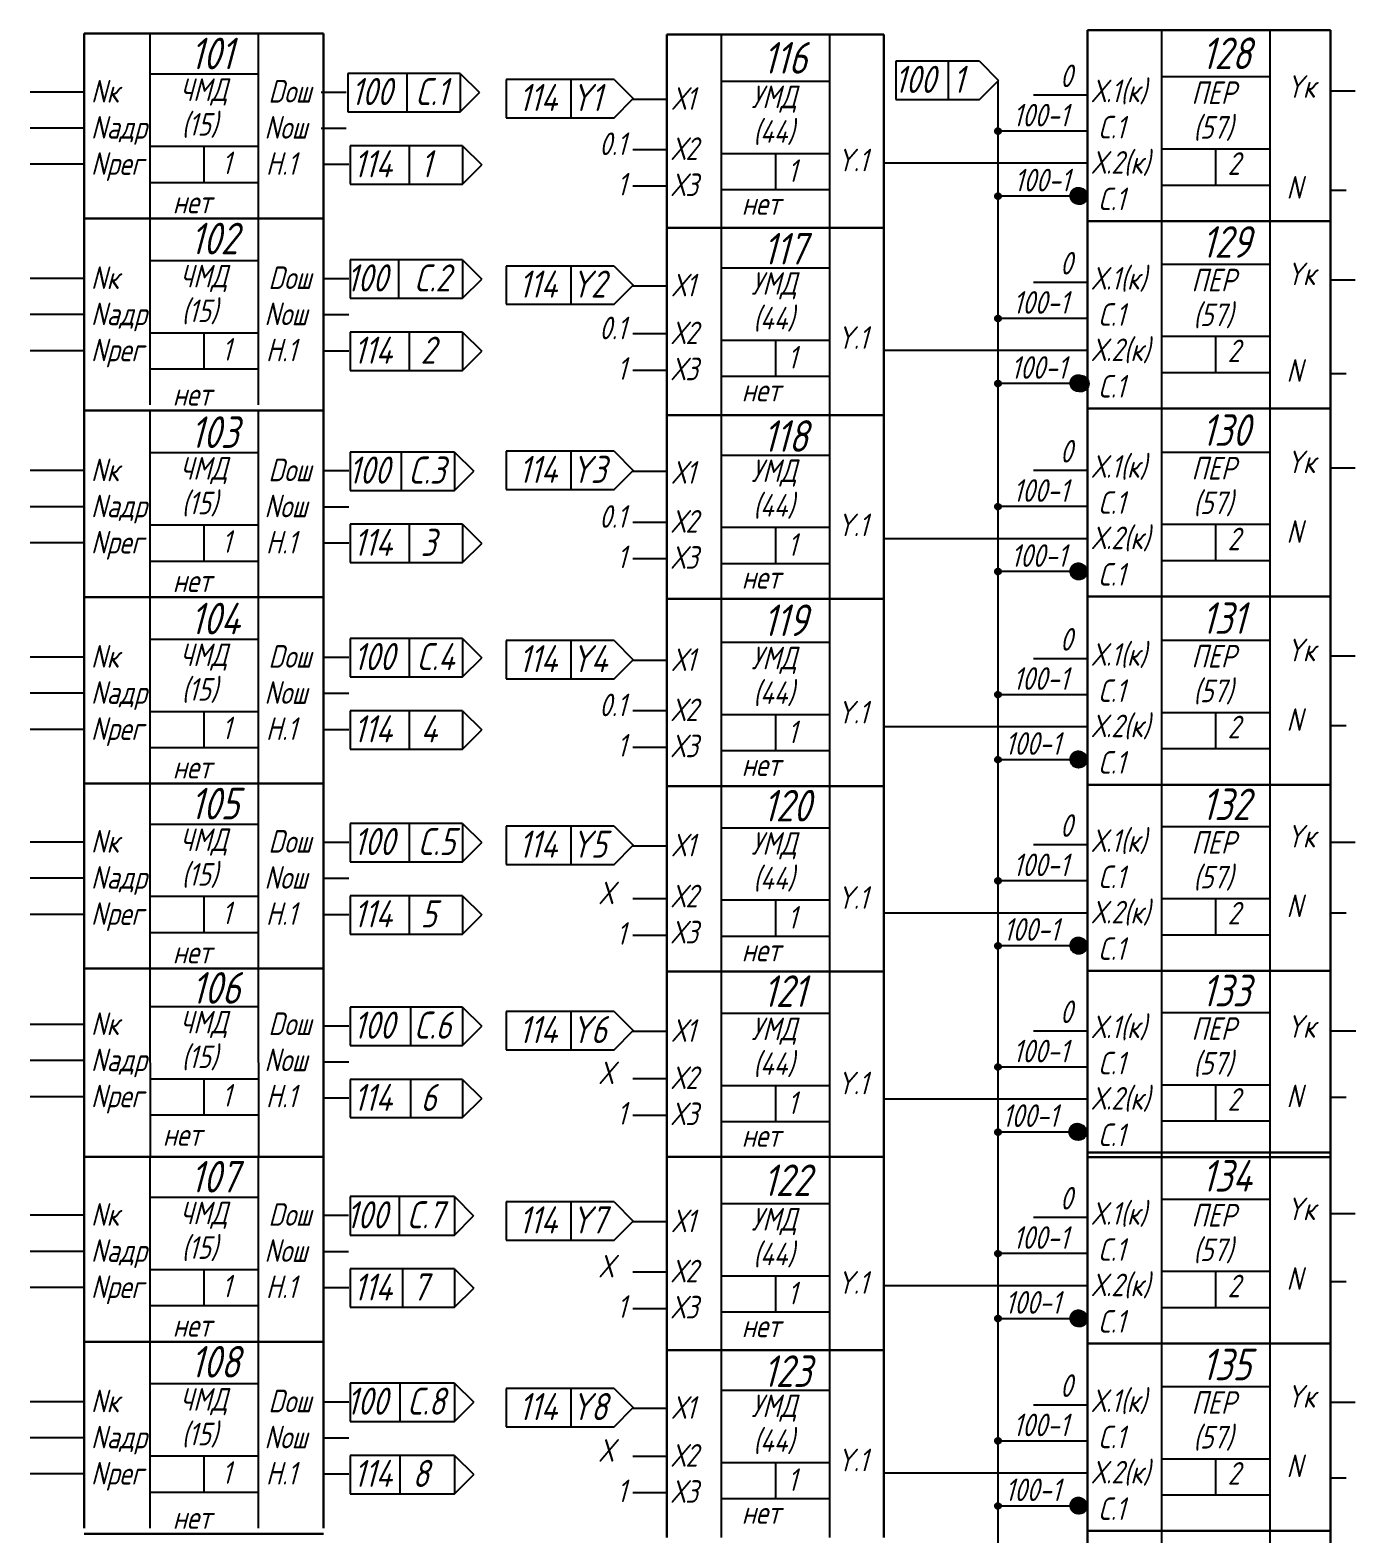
# Model space of a CAD drawing. Header units: millimetres. Extents: x -1319 to 705, y 574 to 3169.
# Drawn here: x 32.5 to 179.3, y 1139.8 to 1306.2 of the extents above; entities that cross this region are included whole.
import ezdxf

# ---------------------------------------------------------------- set-up
doc = ezdxf.new("R2010")
doc.units = ezdxf.units.MM
doc.layers.add('Текст', color=7, linetype='Continuous', lineweight=50)
doc.styles.add('GOST тип А', font='GOST_A.TTF', dxfattribs={"oblique": 15})

msp = doc.modelspace()

# ---------------------------------------------------------------- hatches: boundary and pattern name
for points in [[(147.58, 1287.89, 1), (149.56, 1287.89, 1)], [(147.58, 1287.89, 1), (149.56, 1287.89, 1)], [(149.6, 1287.84, 1), (147.84, 1287.84, 1)], [(147.58, 1267.15, 1), (149.56, 1267.15, 1)], [(147.58, 1267.15, 1), (149.56, 1267.15, 1)], [(149.73, 1267.1, 1), (147.97, 1267.1, 1)], [(147.58, 1246.33, 1), (149.56, 1246.33, 1)], [(147.58, 1246.33, 1), (149.56, 1246.33, 1)], [(149.48, 1246.29, 1), (147.72, 1246.29, 1)], [(147.58, 1225.52, 1), (149.56, 1225.52, 1)], [(147.58, 1225.52, 1), (149.56, 1225.52, 1)], [(149.48, 1225.47, 1), (147.72, 1225.47, 1)], [(147.58, 1204.91, 1), (149.56, 1204.91, 1)], [(147.58, 1204.91, 1), (149.56, 1204.91, 1)], [(149.48, 1204.86, 1), (147.72, 1204.86, 1)], [(147.46, 1184.3, 1), (149.44, 1184.3, 1)], [(147.46, 1184.3, 1), (149.44, 1184.3, 1)], [(149.48, 1184.25, 1), (147.72, 1184.25, 1)], [(147.58, 1163.65, 1), (149.56, 1163.65, 1)], [(147.58, 1163.65, 1), (149.56, 1163.65, 1)], [(149.6, 1163.61, 1), (147.84, 1163.61, 1)], [(147.58, 1142.92, 1), (149.56, 1142.92, 1)], [(147.58, 1142.92, 1), (149.56, 1142.92, 1)]]:
    msp.add_hatch(color=7).paths.add_polyline_path(points)

# ---------------------------------------------------------------- linework, layer by layer
at = {"color": 7, "lineweight": 30}
for p, q in [((38.53, 1305.85), (38.53, 1285.38)), ((38.53, 1305.85), (65.03, 1305.85)), ((65.03, 1305.85), (65.03, 1285.38)), ((103.04, 1305.74), (127.04, 1305.74)), ((103.04, 1305.74), (103.04, 1284.34)), ((127.04, 1305.74), (127.04, 1284.34)), ((149.6, 1306.23), (176.5, 1306.23)), ((149.6, 1306.23), (149.6, 1285.08)), ((176.5, 1306.23), (176.5, 1285.08)), ((38.53, 1285.38), (65.03, 1285.38)), ((38.53, 1285.38), (65.03, 1285.38)), ((38.53, 1285.38), (38.53, 1264.11)), ((65.03, 1285.38), (65.03, 1264.11)), ((149.6, 1285.08), (176.5, 1285.08)), ((149.6, 1285.08), (176.5, 1285.08)), ((149.6, 1285.08), (149.6, 1264.34)), ((176.5, 1285.08), (176.5, 1264.34)), ((103.04, 1284.34), (127.04, 1284.34)), ((103.04, 1284.34), (127.04, 1284.34)), ((103.04, 1284.34), (103.04, 1263.61)), ((127.04, 1284.34), (127.04, 1263.61)), ((38.53, 1264.11), (65.03, 1264.11)), ((38.53, 1264.11), (65.03, 1264.11)), ((38.53, 1264.11), (38.53, 1243.47)), ((65.03, 1264.11), (65.03, 1243.47)), ((103.04, 1263.61), (127.04, 1263.61)), ((103.04, 1263.61), (127.04, 1263.61)), ((103.04, 1263.61), (103.04, 1243.29)), ((127.04, 1263.61), (127.04, 1243.29)), ((149.6, 1264.34), (176.5, 1264.34)), ((149.6, 1264.34), (176.5, 1264.34)), ((149.6, 1264.34), (149.6, 1243.53)), ((176.5, 1264.34), (176.5, 1243.53)), ((38.53, 1243.47), (65.03, 1243.47)), ((38.53, 1243.47), (65.03, 1243.47)), ((38.53, 1243.47), (38.53, 1222.83)), ((65.03, 1243.47), (65.03, 1222.83)), ((149.6, 1243.53), (176.5, 1243.53)), ((149.6, 1243.53), (176.5, 1243.53)), ((149.6, 1243.53), (149.6, 1222.71)), ((176.5, 1243.53), (176.5, 1222.71)), ((103.04, 1243.29), (127.04, 1243.29)), ((103.04, 1243.29), (127.04, 1243.29)), ((103.04, 1243.29), (103.04, 1222.56)), ((127.04, 1243.29), (127.04, 1222.56)), ((38.53, 1222.83), (65.03, 1222.83)), ((38.53, 1222.83), (65.03, 1222.83)), ((38.53, 1222.83), (38.53, 1181.53)), ((65.03, 1222.83), (65.03, 1181.53)), ((103.04, 1222.56), (127.04, 1222.56)), ((103.04, 1222.56), (127.04, 1222.56)), ((103.04, 1222.56), (103.04, 1202.04)), ((127.04, 1222.56), (127.04, 1202.04)), ((149.6, 1222.71), (176.5, 1222.71)), ((149.6, 1222.71), (176.5, 1222.71)), ((149.6, 1222.71), (149.6, 1202.1)), ((176.5, 1222.71), (176.5, 1202.1)), ((38.53, 1202.36), (65.03, 1202.36)), ((38.53, 1202.36), (65.03, 1202.36)), ((103.04, 1202.04), (127.04, 1202.04)), ((103.04, 1202.04), (127.04, 1202.04)), ((103.04, 1202.04), (103.04, 1181.51)), ((127.04, 1202.04), (127.04, 1181.51)), ((149.6, 1202.1), (176.5, 1202.1)), ((149.6, 1202.1), (176.5, 1202.1)), ((149.6, 1202.1), (149.6, 1181.49)), ((176.5, 1202.1), (176.5, 1181.49)), ((149.6, 1182), (176.5, 1182)), ((149.6, 1182), (149.6, 1160.85)), ((176.5, 1182), (176.5, 1160.85)), ((38.53, 1181.53), (65.03, 1181.53)), ((38.53, 1181.53), (38.53, 1161.06)), ((38.53, 1181.53), (65.03, 1181.53)), ((65.03, 1181.53), (65.03, 1161.06)), ((103.04, 1181.51), (127.04, 1181.51)), ((103.04, 1181.51), (127.04, 1181.51)), ((103.04, 1181.51), (127.04, 1181.51)), ((103.04, 1181.51), (103.04, 1160.11)), ((127.04, 1181.51), (127.04, 1160.11)), ((149.6, 1181.49), (176.5, 1181.49)), ((149.6, 1181.49), (176.5, 1181.49)), ((38.53, 1161.06), (65.03, 1161.06)), ((38.53, 1161.06), (65.03, 1161.06)), ((38.53, 1161.06), (38.53, 1140.42)), ((65.03, 1161.06), (65.03, 1140.42)), ((149.6, 1160.85), (176.5, 1160.85)), ((149.6, 1160.85), (176.5, 1160.85)), ((149.6, 1160.85), (149.6, 1140.11)), ((176.5, 1160.85), (176.5, 1140.11)), ((103.04, 1160.11), (127.04, 1160.11)), ((103.04, 1160.11), (127.04, 1160.11)), ((103.04, 1160.11), (103.04, 1139.38)), ((127.04, 1160.11), (127.04, 1139.38)), ((38.53, 1139.79), (65.03, 1139.79)), ((149.6, 1140.11), (176.5, 1140.11)), ((149.6, 1140.11), (176.5, 1140.11)), ((149.6, 1140.11), (149.6, 1119.29)), ((176.5, 1140.11), (176.5, 1119.29))]:
    msp.add_line(p, q, dxfattribs=at)
at = {"color": 7}
for p, q in [((45.77, 1305.85), (45.77, 1285.38)), ((57.77, 1305.85), (57.77, 1285.38)), ((109.04, 1305.74), (109.04, 1284.34)), ((121.04, 1305.74), (121.04, 1284.34)), ((157.77, 1306.23), (157.77, 1285.08)), ((169.77, 1306.23), (169.77, 1285.08)), ((137.62, 1302.79), (128.36, 1302.79)), ((128.36, 1302.79), (128.36, 1298.54)), ((134.16, 1302.79), (134.16, 1298.54)), ((134.16, 1302.79), (134.16, 1298.54)), ((137.62, 1302.79), (139.74, 1300.66)), ((45.77, 1301.38), (57.77, 1301.38)), ((80.15, 1301.44), (67.71, 1301.44)), ((67.71, 1301.44), (67.71, 1297.19)), ((74.23, 1301.44), (74.23, 1297.19)), ((80.15, 1301.44), (82.27, 1299.31)), ((80.15, 1301.44), (80.15, 1297.19)), ((97.19, 1300.77), (85.25, 1300.77)), ((85.25, 1300.77), (85.25, 1296.53)), ((92.38, 1300.77), (92.38, 1296.53)), ((92.38, 1300.77), (92.38, 1296.53)), ((97.19, 1300.77), (99.31, 1298.65)), ((109.04, 1300.59), (121.04, 1300.59)), ((137.62, 1298.54), (139.74, 1300.66)), ((139.68, 1300.6), (139.68, 1184.25)), ((157.77, 1301.08), (169.77, 1301.08)), ((38.53, 1299.38), (32.53, 1299.38)), ((64.75, 1299.38), (67.53, 1299.38)), ((80.15, 1297.19), (82.27, 1299.31)), ((97.19, 1296.53), (99.31, 1298.65)), ((99.25, 1298.59), (103.1, 1298.59)), ((128.36, 1298.54), (137.62, 1298.54)), ((149.6, 1299.02), (143.6, 1299.02)), ((179.22, 1299.46), (176.5, 1299.46)), ((67.71, 1297.19), (80.15, 1297.19)), ((38.53, 1295.38), (32.53, 1295.38)), ((64.75, 1295.38), (67.53, 1295.38)), ((85.25, 1296.53), (97.19, 1296.53)), ((149.6, 1295.04), (139.68, 1295.04)), ((45.77, 1293.38), (57.77, 1293.38)), ((51.77, 1293.38), (51.77, 1289.38)), ((80.42, 1293.44), (67.98, 1293.44)), ((67.98, 1293.44), (67.98, 1289.19)), ((74.5, 1293.44), (74.5, 1289.19)), ((80.42, 1293.44), (82.54, 1291.31)), ((80.42, 1293.44), (80.42, 1289.19)), ((99.25, 1293.03), (103.1, 1293.03)), ((109.04, 1292.59), (121.04, 1292.59)), ((115.04, 1292.59), (115.04, 1288.59)), ((157.77, 1293.08), (169.77, 1293.08)), ((163.77, 1293.08), (163.77, 1289.08)), ((38.53, 1291.38), (32.53, 1291.38)), ((65.03, 1291.38), (67.81, 1291.38)), ((80.42, 1289.19), (82.54, 1291.31)), ((149.6, 1291.49), (127.04, 1291.49)), ((45.77, 1289.38), (57.77, 1289.38)), ((67.98, 1289.19), (80.42, 1289.19)), ((99.25, 1288.99), (103.1, 1288.99)), ((109.04, 1288.59), (121.04, 1288.59)), ((157.77, 1289.08), (169.77, 1289.08)), ((178.22, 1288.46), (176.5, 1288.46)), ((149.6, 1287.84), (139.68, 1287.84)), ((149.55, 1287.84), (149.6, 1287.84)), ((149.55, 1287.84), (149.6, 1287.84)), ((45.77, 1285.38), (45.77, 1264.74)), ((57.77, 1285.38), (57.77, 1264.74)), ((157.77, 1285.08), (157.77, 1264.34)), ((169.77, 1285.08), (169.77, 1264.34)), ((109.04, 1284.34), (109.04, 1263.61)), ((121.04, 1284.34), (121.04, 1263.61)), ((45.77, 1280.74), (57.77, 1280.74)), ((80.42, 1280.8), (67.98, 1280.8)), ((67.98, 1280.8), (67.98, 1276.56)), ((73.32, 1280.8), (73.32, 1276.56)), ((80.42, 1280.8), (82.54, 1278.68)), ((80.42, 1280.8), (80.42, 1276.56)), ((97.19, 1280.12), (85.25, 1280.12)), ((85.25, 1280.12), (85.25, 1275.88)), ((92.38, 1280.12), (92.38, 1275.88)), ((92.38, 1280.12), (92.38, 1275.88)), ((97.19, 1280.12), (99.31, 1278)), ((157.77, 1280.34), (169.77, 1280.34)), ((38.53, 1278.74), (32.53, 1278.74)), ((65.03, 1278.74), (67.81, 1278.74)), ((80.42, 1276.56), (82.54, 1278.68)), ((109.04, 1279.93), (121.04, 1279.93)), ((179.22, 1278.56), (176.5, 1278.56)), ((97.19, 1275.88), (99.31, 1278)), ((99.25, 1277.93), (103.1, 1277.93)), ((149.6, 1278.29), (143.6, 1278.29)), ((67.98, 1276.56), (80.42, 1276.56)), ((85.25, 1275.88), (97.19, 1275.88)), ((38.53, 1274.74), (32.53, 1274.74)), ((65.03, 1274.74), (67.81, 1274.74)), ((149.6, 1274.3), (139.68, 1274.3)), ((45.77, 1272.74), (57.77, 1272.74)), ((51.77, 1272.74), (51.77, 1268.74)), ((80.42, 1272.8), (67.98, 1272.8)), ((67.98, 1272.8), (67.98, 1268.56)), ((74.5, 1272.8), (74.5, 1268.56)), ((80.42, 1272.8), (82.54, 1270.68)), ((80.42, 1272.8), (80.42, 1268.56)), ((99.25, 1272.64), (103.1, 1272.64)), ((109.04, 1271.93), (121.04, 1271.93)), ((115.04, 1271.93), (115.04, 1267.93)), ((157.77, 1272.34), (169.77, 1272.34)), ((163.77, 1272.34), (163.77, 1268.34)), ((38.53, 1270.74), (32.53, 1270.74)), ((65.03, 1270.74), (67.81, 1270.74)), ((80.42, 1268.56), (82.54, 1270.68)), ((149.6, 1270.76), (127.04, 1270.76)), ((45.77, 1268.74), (57.77, 1268.74)), ((67.98, 1268.56), (80.42, 1268.56)), ((99.25, 1268.59), (103.1, 1268.59)), ((157.77, 1268.34), (169.77, 1268.34)), ((109.04, 1267.93), (121.04, 1267.93)), ((149.6, 1267.1), (139.68, 1267.1)), ((149.55, 1267.1), (149.6, 1267.1)), ((149.55, 1267.1), (149.6, 1267.1)), ((178.22, 1268.19), (176.5, 1268.19)), ((45.77, 1264.11), (45.77, 1243.47)), ((57.77, 1264.11), (57.77, 1243.47)), ((109.04, 1263.61), (109.04, 1243.29)), ((121.04, 1263.61), (121.04, 1243.29)), ((157.77, 1264.34), (157.77, 1243.53)), ((169.77, 1264.34), (169.77, 1243.53)), ((45.77, 1259.47), (57.77, 1259.47)), ((79.52, 1259.53), (67.98, 1259.53)), ((67.98, 1259.53), (67.98, 1255.29)), ((73.6, 1259.53), (73.6, 1255.29)), ((79.52, 1259.53), (81.64, 1257.41)), ((79.52, 1259.53), (79.52, 1255.29)), ((97.19, 1259.61), (85.25, 1259.61)), ((85.25, 1259.61), (85.25, 1255.37)), ((92.38, 1259.61), (92.38, 1255.37)), ((92.38, 1259.61), (92.38, 1255.37)), ((97.19, 1259.61), (99.31, 1257.49)), ((109.04, 1259.2), (121.04, 1259.2)), ((157.77, 1259.53), (169.77, 1259.53)), ((38.53, 1257.47), (32.53, 1257.47)), ((65.03, 1257.47), (67.81, 1257.47)), ((79.52, 1255.29), (81.64, 1257.41)), ((97.19, 1255.37), (99.31, 1257.49)), ((99.25, 1257.43), (103.1, 1257.43)), ((149.6, 1257.47), (143.6, 1257.47)), ((179.22, 1257.74), (176.5, 1257.74)), ((67.98, 1255.29), (79.52, 1255.29)), ((85.25, 1255.37), (97.19, 1255.37)), ((38.53, 1253.47), (32.53, 1253.47)), ((65.03, 1253.47), (67.81, 1253.47)), ((149.6, 1253.49), (139.68, 1253.49)), ((99.25, 1251.78), (103.1, 1251.78)), ((45.77, 1251.47), (57.77, 1251.47)), ((51.77, 1251.47), (51.77, 1247.47)), ((80.42, 1251.53), (67.98, 1251.53)), ((67.98, 1251.53), (67.98, 1247.29)), ((74.5, 1251.53), (74.5, 1247.29)), ((80.42, 1251.53), (82.54, 1249.41)), ((80.42, 1251.53), (80.42, 1247.29)), ((109.04, 1251.2), (121.04, 1251.2)), ((115.04, 1251.2), (115.04, 1247.2)), ((157.77, 1251.53), (169.77, 1251.53)), ((163.77, 1251.53), (163.77, 1247.53)), ((38.53, 1249.47), (32.53, 1249.47)), ((65.03, 1249.47), (67.81, 1249.47)), ((80.42, 1247.29), (82.54, 1249.41)), ((149.6, 1249.94), (127.04, 1249.94)), ((45.77, 1247.47), (57.77, 1247.47)), ((67.98, 1247.29), (80.42, 1247.29)), ((99.25, 1247.73), (103.1, 1247.73)), ((109.04, 1247.2), (121.04, 1247.2)), ((157.77, 1247.53), (169.77, 1247.53)), ((149.6, 1246.29), (139.68, 1246.29)), ((149.55, 1246.29), (149.6, 1246.29)), ((149.55, 1246.29), (149.6, 1246.29)), ((45.77, 1243.47), (45.77, 1222.83)), ((57.77, 1243.47), (57.77, 1222.83)), ((157.77, 1243.53), (157.77, 1222.71)), ((169.77, 1243.53), (169.77, 1222.71)), ((109.04, 1243.29), (109.04, 1222.56)), ((121.04, 1243.29), (121.04, 1222.56)), ((45.77, 1238.83), (57.77, 1238.83)), ((80.42, 1238.89), (67.98, 1238.89)), ((67.98, 1238.89), (67.98, 1234.65)), ((74.5, 1238.89), (74.5, 1234.65)), ((80.42, 1238.89), (82.54, 1236.77)), ((80.42, 1238.89), (80.42, 1234.65)), ((97.19, 1238.66), (85.25, 1238.66)), ((85.25, 1238.66), (85.25, 1234.42)), ((92.38, 1238.66), (92.38, 1234.42)), ((92.38, 1238.66), (92.38, 1234.42)), ((97.19, 1238.66), (99.31, 1236.54)), ((109.04, 1238.48), (121.04, 1238.48)), ((157.77, 1238.71), (169.77, 1238.71)), ((38.53, 1236.83), (32.53, 1236.83)), ((65.03, 1236.83), (67.81, 1236.83)), ((80.42, 1234.65), (82.54, 1236.77)), ((179.22, 1236.93), (176.5, 1236.93)), ((97.19, 1234.42), (99.31, 1236.54)), ((99.25, 1236.48), (103.1, 1236.48)), ((149.6, 1236.66), (143.6, 1236.66)), ((67.98, 1234.65), (80.42, 1234.65)), ((85.25, 1234.42), (97.19, 1234.42)), ((38.53, 1232.83), (32.53, 1232.83)), ((65.03, 1232.83), (67.81, 1232.83)), ((149.6, 1232.67), (139.68, 1232.67)), ((45.77, 1230.83), (57.77, 1230.83)), ((51.77, 1230.83), (51.77, 1226.83)), ((80.42, 1230.89), (67.98, 1230.89)), ((67.98, 1230.89), (67.98, 1226.65)), ((74.5, 1230.89), (74.5, 1226.65)), ((80.42, 1230.89), (82.54, 1228.77)), ((80.42, 1230.89), (80.42, 1226.65)), ((99.25, 1230.92), (103.1, 1230.92)), ((109.04, 1230.48), (121.04, 1230.48)), ((115.04, 1230.48), (115.04, 1226.48)), ((157.77, 1230.71), (169.77, 1230.71)), ((163.77, 1230.71), (163.77, 1226.71)), ((38.53, 1228.83), (32.53, 1228.83)), ((65.03, 1228.83), (67.81, 1228.83)), ((80.42, 1226.65), (82.54, 1228.77)), ((149.6, 1229.13), (127.04, 1229.13)), ((178.22, 1229.24), (176.5, 1229.24)), ((45.77, 1226.83), (57.77, 1226.83)), ((99.25, 1226.88), (103.1, 1226.88)), ((67.98, 1226.65), (80.42, 1226.65)), ((109.04, 1226.48), (121.04, 1226.48)), ((149.6, 1225.47), (139.68, 1225.47)), ((149.55, 1225.47), (149.6, 1225.47)), ((149.55, 1225.47), (149.6, 1225.47)), ((157.77, 1226.71), (169.77, 1226.71)), ((45.77, 1222.83), (45.77, 1202.36)), ((57.77, 1222.83), (57.77, 1202.36)), ((109.04, 1222.56), (109.04, 1202.04)), ((121.04, 1222.56), (121.04, 1202.04)), ((157.77, 1222.71), (157.77, 1202.1)), ((169.77, 1222.71), (169.77, 1202.1)), ((80.42, 1218.42), (67.98, 1218.42)), ((67.98, 1218.42), (67.98, 1214.17)), ((74.5, 1218.42), (74.5, 1214.17)), ((80.42, 1218.42), (82.54, 1216.3)), ((80.42, 1218.42), (80.42, 1214.17)), ((45.77, 1218.36), (57.77, 1218.36)), ((97.19, 1218.13), (85.25, 1218.13)), ((85.25, 1218.13), (85.25, 1213.89)), ((92.38, 1218.13), (92.38, 1213.89)), ((92.38, 1218.13), (92.38, 1213.89)), ((97.19, 1218.13), (99.31, 1216.01)), ((109.04, 1217.95), (121.04, 1217.95)), ((157.77, 1218.1), (169.77, 1218.1)), ((38.53, 1216.36), (32.53, 1216.36)), ((65.03, 1216.36), (67.81, 1216.36)), ((80.42, 1214.17), (82.54, 1216.3)), ((97.19, 1213.89), (99.31, 1216.01)), ((99.25, 1215.95), (103.1, 1215.95)), ((149.6, 1216.05), (143.6, 1216.05)), ((179.22, 1216.32), (176.5, 1216.32)), ((67.98, 1214.17), (80.42, 1214.17)), ((85.25, 1213.89), (97.19, 1213.89)), ((38.53, 1212.36), (32.53, 1212.36)), ((65.03, 1212.36), (67.81, 1212.36)), ((149.6, 1212.06), (139.68, 1212.06)), ((45.77, 1210.36), (57.77, 1210.36)), ((51.77, 1210.36), (51.77, 1206.36)), ((80.42, 1210.42), (67.98, 1210.42)), ((67.98, 1210.42), (67.98, 1206.17)), ((74.5, 1210.42), (74.5, 1206.17)), ((80.42, 1210.42), (82.54, 1208.3)), ((80.42, 1210.42), (80.42, 1206.17)), ((99.25, 1210.11), (103.1, 1210.11)), ((157.77, 1210.1), (169.77, 1210.1)), ((163.77, 1210.1), (163.77, 1206.1)), ((109.04, 1209.95), (121.04, 1209.95)), ((115.04, 1209.95), (115.04, 1205.95)), ((149.6, 1208.51), (127.04, 1208.51)), ((178.22, 1208.5), (176.5, 1208.5)), ((38.53, 1208.36), (32.53, 1208.36)), ((65.03, 1208.36), (67.81, 1208.36)), ((80.42, 1206.17), (82.54, 1208.3)), ((45.77, 1206.36), (57.77, 1206.36)), ((67.98, 1206.17), (80.42, 1206.17)), ((99.25, 1206.06), (103.1, 1206.06)), ((109.04, 1205.95), (121.04, 1205.95)), ((157.77, 1206.1), (169.77, 1206.1)), ((149.6, 1204.86), (139.68, 1204.86)), ((149.55, 1204.86), (149.6, 1204.86)), ((149.55, 1204.86), (149.6, 1204.86)), ((45.77, 1202.36), (45.82, 1181.53)), ((57.77, 1202.36), (57.82, 1181.53)), ((109.04, 1202.04), (109.04, 1181.51)), ((121.04, 1202.04), (121.04, 1181.51)), ((157.77, 1202.1), (157.77, 1181.49)), ((169.77, 1202.1), (169.77, 1181.49)), ((45.77, 1198.17), (57.77, 1198.17)), ((80.42, 1198.1), (67.98, 1198.1)), ((67.98, 1198.1), (67.98, 1193.86)), ((74.66, 1198.1), (74.66, 1193.86)), ((80.42, 1198.1), (82.54, 1195.98)), ((80.42, 1198.1), (80.42, 1193.86)), ((97.19, 1197.61), (85.25, 1197.61)), ((85.25, 1197.61), (85.25, 1193.37)), ((92.38, 1197.61), (92.38, 1193.37)), ((92.38, 1197.61), (92.38, 1193.37)), ((97.19, 1197.61), (99.31, 1195.49)), ((109.04, 1197.42), (121.04, 1197.42)), ((157.77, 1197.49), (169.77, 1197.49)), ((38.53, 1196.17), (32.53, 1196.17)), ((65.03, 1196.04), (67.81, 1196.04)), ((80.42, 1193.86), (82.54, 1195.98)), ((97.19, 1193.37), (99.31, 1195.49)), ((99.25, 1195.42), (103.1, 1195.42)), ((149.6, 1195.43), (143.6, 1195.43)), ((179.31, 1195.44), (176.5, 1195.44)), ((67.98, 1193.86), (80.42, 1193.86)), ((38.53, 1192.17), (32.53, 1192.17)), ((65.03, 1192.04), (67.81, 1192.04)), ((85.25, 1193.37), (97.19, 1193.37)), ((45.77, 1190.17), (57.77, 1190.17)), ((51.77, 1190.17), (51.77, 1186.17)), ((99.25, 1190.2), (103.1, 1190.2)), ((149.6, 1191.45), (139.68, 1191.45)), ((80.42, 1190.1), (67.98, 1190.1)), ((67.98, 1190.1), (67.98, 1185.86)), ((74.66, 1190.1), (74.66, 1185.86)), ((80.42, 1190.1), (82.54, 1187.98)), ((80.42, 1190.1), (80.42, 1185.86)), ((109.04, 1189.42), (121.04, 1189.42)), ((115.04, 1189.42), (115.04, 1185.42)), ((157.77, 1189.49), (169.77, 1189.49)), ((163.77, 1189.49), (163.77, 1185.49)), ((38.53, 1188.17), (32.53, 1188.17)), ((65.03, 1188.04), (67.81, 1188.04)), ((80.42, 1185.86), (82.54, 1187.98)), ((149.6, 1187.9), (127.04, 1187.9)), ((178.22, 1188.09), (176.5, 1188.09)), ((45.77, 1186.17), (57.77, 1186.17)), ((67.98, 1185.86), (80.42, 1185.86)), ((99.25, 1186.15), (103.1, 1186.15)), ((109.04, 1185.42), (121.04, 1185.42)), ((157.77, 1185.49), (169.77, 1185.49)), ((149.6, 1184.25), (139.68, 1184.25)), ((139.68, 1184.25), (139.68, 1060.02)), ((149.43, 1184.25), (149.48, 1184.25)), ((149.43, 1184.25), (149.48, 1184.25)), ((157.77, 1182), (157.77, 1160.85)), ((169.77, 1182), (169.77, 1160.85)), ((45.77, 1181.53), (45.77, 1161.06)), ((57.77, 1181.53), (57.77, 1161.06)), ((109.04, 1181.51), (109.04, 1160.11)), ((121.04, 1181.51), (121.04, 1160.11)), ((45.77, 1177.06), (57.77, 1177.06)), ((79.5, 1177.12), (67.96, 1177.12)), ((67.96, 1177.12), (67.96, 1172.87)), ((73.39, 1177.12), (73.39, 1172.87)), ((79.5, 1177.12), (81.62, 1174.99)), ((79.5, 1177.12), (79.5, 1172.87)), ((157.77, 1176.85), (169.77, 1176.85)), ((97.19, 1176.54), (85.25, 1176.54)), ((85.25, 1176.54), (85.25, 1172.3)), ((92.38, 1176.54), (92.38, 1172.3)), ((92.38, 1176.54), (92.38, 1172.3)), ((97.19, 1176.54), (99.31, 1174.42)), ((109.04, 1176.35), (121.04, 1176.35)), ((179.22, 1175.23), (176.5, 1175.23)), ((38.53, 1175.06), (32.53, 1175.06)), ((65.01, 1175.06), (67.79, 1175.06)), ((79.5, 1172.87), (81.62, 1174.99)), ((97.19, 1172.3), (99.31, 1174.42)), ((99.25, 1174.35), (103.1, 1174.35)), ((149.6, 1174.79), (143.6, 1174.79)), ((67.96, 1172.87), (79.5, 1172.87)), ((85.25, 1172.3), (97.19, 1172.3)), ((38.53, 1171.06), (32.53, 1171.06)), ((65.01, 1171.06), (67.79, 1171.06)), ((149.6, 1170.81), (139.68, 1170.81)), ((45.77, 1169.06), (57.77, 1169.06)), ((51.77, 1169.06), (51.77, 1165.06)), ((79.52, 1169.12), (67.98, 1169.12)), ((67.98, 1169.12), (67.98, 1164.87)), ((73.75, 1169.12), (73.75, 1164.87)), ((79.52, 1169.12), (81.64, 1166.99)), ((79.52, 1169.12), (79.52, 1164.87)), ((99.25, 1168.8), (103.1, 1168.8)), ((157.77, 1168.85), (169.77, 1168.85)), ((163.77, 1168.85), (163.77, 1164.85)), ((38.53, 1167.06), (32.53, 1167.06)), ((65.03, 1167.06), (67.81, 1167.06)), ((79.52, 1164.87), (81.64, 1166.99)), ((109.04, 1168.35), (121.04, 1168.35)), ((115.04, 1168.35), (115.04, 1164.35)), ((149.6, 1167.26), (127.04, 1167.26)), ((178.22, 1167.69), (176.5, 1167.69)), ((45.77, 1165.06), (57.77, 1165.06)), ((67.98, 1164.87), (79.52, 1164.87)), ((99.25, 1164.75), (103.1, 1164.75)), ((109.04, 1164.35), (121.04, 1164.35)), ((149.6, 1163.61), (139.68, 1163.61)), ((149.55, 1163.61), (149.6, 1163.61)), ((149.55, 1163.61), (149.6, 1163.61)), ((157.77, 1164.85), (169.77, 1164.85)), ((45.77, 1161.06), (45.77, 1140.42)), ((57.77, 1161.06), (57.77, 1140.42)), ((157.77, 1160.85), (157.77, 1140.11)), ((169.77, 1160.85), (169.77, 1140.11)), ((109.04, 1160.11), (109.04, 1139.38)), ((121.04, 1160.11), (121.04, 1139.38)), ((45.77, 1156.42), (57.77, 1156.42)), ((79.52, 1156.48), (67.98, 1156.48)), ((67.98, 1156.48), (67.98, 1152.24)), ((73.48, 1156.48), (73.48, 1152.24)), ((79.52, 1156.48), (81.64, 1154.36)), ((79.52, 1156.48), (79.52, 1152.24)), ((97.19, 1155.89), (85.25, 1155.89)), ((85.25, 1155.89), (85.25, 1151.64)), ((92.38, 1155.89), (92.38, 1151.64)), ((92.38, 1155.89), (92.38, 1151.64)), ((97.19, 1155.89), (99.31, 1153.76)), ((109.04, 1155.7), (121.04, 1155.7)), ((157.77, 1156.11), (169.77, 1156.11)), ((38.53, 1154.42), (32.53, 1154.42)), ((65.03, 1154.42), (67.81, 1154.42)), ((79.52, 1152.24), (81.64, 1154.36)), ((97.19, 1151.64), (99.31, 1153.76)), ((99.25, 1153.7), (103.1, 1153.7)), ((149.6, 1154.05), (143.6, 1154.05)), ((179.22, 1154.32), (176.5, 1154.32)), ((67.98, 1152.24), (79.52, 1152.24)), ((38.53, 1150.42), (32.53, 1150.42)), ((65.03, 1150.42), (67.81, 1150.42)), ((85.25, 1151.64), (97.19, 1151.64)), ((149.6, 1150.07), (139.68, 1150.07)), ((45.77, 1148.42), (57.77, 1148.42)), ((51.77, 1148.42), (51.77, 1144.42)), ((79.52, 1148.48), (67.98, 1148.48)), ((67.98, 1148.48), (67.98, 1144.24)), ((73.48, 1148.48), (73.48, 1144.24)), ((79.52, 1148.48), (81.64, 1146.36)), ((79.52, 1148.48), (79.52, 1144.24)), ((99.25, 1148.41), (103.1, 1148.41)), ((109.04, 1147.7), (121.04, 1147.7)), ((115.04, 1147.7), (115.04, 1143.7)), ((157.77, 1148.11), (169.77, 1148.11)), ((163.77, 1148.11), (163.77, 1144.11)), ((38.53, 1146.42), (32.53, 1146.42)), ((65.03, 1146.42), (67.81, 1146.42)), ((79.52, 1144.24), (81.64, 1146.36)), ((149.6, 1146.52), (127.04, 1146.52)), ((178.22, 1145.97), (176.5, 1145.97)), ((45.77, 1144.42), (57.77, 1144.42)), ((67.98, 1144.24), (79.52, 1144.24)), ((99.25, 1144.36), (103.1, 1144.36)), ((109.04, 1143.7), (121.04, 1143.7)), ((157.77, 1144.11), (169.77, 1144.11)), ((149.6, 1142.87), (139.68, 1142.87)), ((149.55, 1142.87), (149.6, 1142.87)), ((149.55, 1142.87), (149.6, 1142.87)), ((157.77, 1140.11), (157.77, 1119.29)), ((169.77, 1140.11), (169.77, 1119.29))]:
    msp.add_line(p, q, dxfattribs=at)
at = {"color": 7, "lineweight": 60}
for centre in [(139.68, 1295.05), (139.68, 1287.85), (139.68, 1274.31), (139.68, 1267.11), (139.68, 1253.49), (139.68, 1246.3), (139.68, 1232.68), (139.68, 1225.48), (139.68, 1212.07), (139.68, 1204.87), (139.68, 1191.46), (139.68, 1184.25), (139.68, 1170.81), (139.68, 1163.62), (139.68, 1150.08), (139.68, 1142.88)]:
    msp.add_circle(centre, 0.2, dxfattribs=at)
at = {"color": 7, "lineweight": 30}
for centre in [(148.54, 1287.89), (148.54, 1287.89), (148.54, 1287.89), (148.72, 1287.85), (148.72, 1287.85), (148.54, 1267.15), (148.54, 1267.15), (148.54, 1267.15), (148.72, 1267.12), (148.72, 1267.12), (148.54, 1246.33), (148.54, 1246.33), (148.54, 1246.33), (148.72, 1246.3), (148.72, 1246.3), (148.54, 1225.52), (148.54, 1225.52), (148.54, 1225.52), (148.72, 1225.49), (148.72, 1225.49), (148.54, 1204.91), (148.54, 1204.91), (148.54, 1204.91), (148.72, 1204.88), (148.72, 1204.88), (148.42, 1184.3), (148.42, 1184.3), (148.42, 1184.3), (148.6, 1184.27), (148.6, 1184.27), (148.54, 1163.65), (148.54, 1163.65), (148.54, 1163.65), (148.72, 1163.62), (148.72, 1163.62), (148.54, 1142.92), (148.54, 1142.92), (148.54, 1142.92), (148.72, 1142.88), (148.72, 1142.88)]:
    msp.add_circle(centre, 0.825, dxfattribs=at)
at = {"color": 7}
for centre in [(148.72, 1287.84), (148.85, 1267.1), (148.6, 1246.29), (148.6, 1225.47), (148.6, 1204.86), (148.6, 1184.25), (148.72, 1163.61)]:
    msp.add_circle(centre, 0.88, dxfattribs=at)

# ---------------------------------------------------------------- texts
at = {"layer": 'Текст', "color": 7, "lineweight": 15, "style": 'GOST тип А', "oblique": 15}
for s, height, p in [('101', 3.5, (50.27, 1301.89)), ('128', 3.5, (162.24, 1301.91)), ('116', 3.5, (113.67, 1301.41)), ('100', 3, (128.24, 1299.28)), ('1', 3, (134.69, 1299.28)), ('0', 2.5, (146.54, 1299.92)), ('Nк', 2.5, (39.27, 1298.21)), ('ЧМД', 2.5, (49.1, 1298.39)), ('Dош', 2.5, (58.91, 1298.21)), ('100', 3, (68.08, 1297.93)), ('С.1', 3, (75.21, 1297.93)), ('114', 3, (86.64, 1297.27)), ('Y1', 3, (92.43, 1297.27)), ('УМД', 2.5, (112.37, 1297.59)), ('Х.1(к)', 2.5, (150.06, 1298.25)), ('ПЕР', 2.5, (161.1, 1298.05)), ('Yк', 2.5, (171.62, 1298.74)), ('Х1', 2.5, (103.59, 1297.41)), ('Nадр', 2.5, (39.27, 1294.21)), ('(15)', 2.5, (49.3, 1294.55)), ('Nош', 2.5, (58.47, 1294.21)), ('100-1', 2.5, (141.34, 1295.57)), ('С.1', 2.5, (150.79, 1294.24)), ('(57)', 2.5, (161.3, 1294.21)), ('(44)', 2.5, (112.58, 1293.76)), ('0.1', 2.5, (95.53, 1292.4)), ('Х2', 2.5, (103.52, 1291.86)), ('Nрег', 2.5, (39.27, 1290.21)), ('1', 2.5, (53.77, 1290.29)), ('Н.1', 2.5, (58.63, 1290.21)), ('114', 3, (68.35, 1289.93)), ('1', 3, (75.76, 1289.93)), ('1', 2.5, (116.4, 1289.42)), ('Y.1', 2.5, (121.87, 1290.6)), ('Х.2(к)', 2.5, (150.06, 1290.34)), ('2', 2.5, (165.1, 1290.21)), ('1', 2.5, (97.52, 1287.93)), ('Х3', 2.5, (103.5, 1287.86)), ('100-1', 2.5, (141.48, 1288.38)), ('N', 2.5, (171.62, 1287.57)), ('С.1', 2.5, (150.79, 1286.3)), ('нет', 2.5, (48.32, 1285.95)), ('нет', 2.5, (111.31, 1285.79)), ('102', 3.5, (50.27, 1281.41)), ('117', 3.5, (113.67, 1280.28)), ('129', 3.5, (162.24, 1281.03)), ('0', 2.5, (146.54, 1279.18)), ('Nк', 2.5, (39.27, 1277.57)), ('ЧМД', 2.5, (49.1, 1277.75)), ('Dош', 2.5, (58.91, 1277.57)), ('100', 3, (67.57, 1277.3)), ('С.2', 3, (75.07, 1277.3)), ('Х.1(к)', 2.5, (150.06, 1277.51)), ('Yк', 2.5, (171.62, 1278)), ('114', 3, (86.64, 1276.62)), ('Y2', 3, (92.43, 1276.62)), ('Х1', 2.5, (103.59, 1276.76)), ('УМД', 2.5, (112.37, 1276.94)), ('ПЕР', 2.5, (161.1, 1277.31)), ('(15)', 2.5, (49.3, 1273.91)), ('100-1', 2.5, (141.34, 1274.84)), ('Nадр', 2.5, (39.27, 1273.57)), ('Nош', 2.5, (58.47, 1273.57)), ('(44)', 2.5, (112.58, 1273.1)), ('С.1', 2.5, (150.79, 1273.5)), ('(57)', 2.5, (161.3, 1273.47)), ('0.1', 2.5, (95.53, 1272.01)), ('Х2', 2.5, (103.52, 1271.47)), ('Y.1', 2.5, (121.87, 1270.95)), ('Nрег', 2.5, (39.27, 1269.57)), ('1', 2.5, (53.77, 1269.65)), ('Н.1', 2.5, (58.63, 1269.57)), ('114', 3, (68.35, 1269.3)), ('2', 3, (75.76, 1269.3)), ('Х.2(к)', 2.5, (150.06, 1269.6)), ('2', 2.5, (165.1, 1269.48)), ('1', 2.5, (97.52, 1267.53)), ('1', 2.5, (116.4, 1268.77)), ('100-1', 2.5, (141.11, 1267.64)), ('Х3', 2.5, (103.5, 1267.47)), ('N', 2.5, (171.62, 1267.3)), ('нет', 2.5, (111.31, 1265.14)), ('С.1', 2.5, (150.79, 1265.56)), ('нет', 2.5, (48.32, 1264.67)), ('103', 3.5, (50.27, 1259.98)), ('130', 3.5, (162.24, 1260.21)), ('118', 3.5, (113.67, 1259.55)), ('0', 2.5, (146.54, 1258.37)), ('Nк', 2.5, (39.27, 1256.3)), ('ЧМД', 2.5, (49.1, 1256.48)), ('Dош', 2.5, (58.91, 1256.3)), ('100', 3, (67.79, 1256.03)), ('С.3', 3, (74.45, 1256.03)), ('114', 3, (86.64, 1256.11)), ('Y3', 3, (92.43, 1256.11)), ('Х1', 2.5, (103.59, 1256.03)), ('УМД', 2.5, (112.37, 1256.21)), ('Х.1(к)', 2.5, (150.06, 1256.69)), ('ПЕР', 2.5, (161.1, 1256.49)), ('Yк', 2.5, (171.62, 1257.19)), ('(15)', 2.5, (49.3, 1252.64)), ('(44)', 2.5, (112.58, 1252.38)), ('100-1', 2.5, (141.34, 1254.02)), ('С.1', 2.5, (150.79, 1252.69)), ('(57)', 2.5, (161.3, 1252.66)), ('Nадр', 2.5, (39.27, 1252.3)), ('Nош', 2.5, (58.47, 1252.3)), ('0.1', 2.5, (95.53, 1251.15)), ('Х2', 2.5, (103.52, 1250.61)), ('Y.1', 2.5, (121.87, 1250.22)), ('N', 2.5, (171.62, 1249.48)), ('Nрег', 2.5, (39.27, 1248.3)), ('1', 2.5, (53.77, 1248.38)), ('Н.1', 2.5, (58.63, 1248.3)), ('114', 3, (68.35, 1248.03)), ('3', 3, (75.76, 1248.03)), ('1', 2.5, (116.4, 1248.04)), ('Х.2(к)', 2.5, (150.06, 1248.78)), ('2', 2.5, (165.1, 1248.66)), ('1', 2.5, (97.52, 1246.68)), ('Х3', 2.5, (103.5, 1246.61)), ('100-1', 2.5, (141.11, 1246.82)), ('С.1', 2.5, (150.79, 1244.74)), ('нет', 2.5, (48.32, 1244.04)), ('нет', 2.5, (111.31, 1244.41)), ('104', 3.5, (50.27, 1239.35)), ('119', 3.5, (113.67, 1239.16)), ('131', 3.5, (162.24, 1239.4)), ('0', 2.5, (146.54, 1237.55)), ('100', 3, (68.35, 1235.39)), ('С.4', 3, (75.35, 1235.39)), ('Х.1(к)', 2.5, (150.06, 1235.88)), ('Yк', 2.5, (171.62, 1236.37)), ('Nк', 2.5, (39.27, 1235.66)), ('ЧМД', 2.5, (49.1, 1235.84)), ('Dош', 2.5, (58.91, 1235.66)), ('114', 3, (86.64, 1235.16)), ('Y4', 3, (92.43, 1235.16)), ('Х1', 2.5, (103.59, 1235.3)), ('УМД', 2.5, (112.37, 1235.48)), ('ПЕР', 2.5, (161.1, 1235.68)), ('100-1', 2.5, (141.34, 1233.21)), ('Nадр', 2.5, (39.27, 1231.66)), ('(15)', 2.5, (49.3, 1232.01)), ('Nош', 2.5, (58.47, 1231.66)), ('(44)', 2.5, (112.58, 1231.65)), ('С.1', 2.5, (150.79, 1231.87)), ('(57)', 2.5, (161.3, 1231.84)), ('0.1', 2.5, (95.53, 1230.29)), ('Х2', 2.5, (103.52, 1229.75)), ('Y.1', 2.5, (121.87, 1229.49)), ('Nрег', 2.5, (39.27, 1227.66)), ('1', 2.5, (53.77, 1227.74)), ('Н.1', 2.5, (58.63, 1227.66)), ('114', 3, (68.35, 1227.39)), ('4', 3, (75.76, 1227.39)), ('Х.2(к)', 2.5, (150.06, 1227.97)), ('2', 2.5, (165.1, 1227.85)), ('N', 2.5, (171.62, 1228.66)), ('1', 2.5, (116.4, 1227.31)), ('100-1', 2.5, (140.46, 1226.02)), ('1', 2.5, (97.52, 1225.82)), ('Х3', 2.5, (103.5, 1225.75)), ('нет', 2.5, (48.32, 1223.4)), ('нет', 2.5, (111.31, 1223.68)), ('С.1', 2.5, (150.79, 1223.93)), ('105', 3.5, (50.27, 1218.87)), ('120', 3.5, (113.67, 1218.64)), ('132', 3.5, (162.24, 1218.79)), ('0', 2.5, (146.54, 1216.94)), ('Nк', 2.5, (39.27, 1215.19)), ('ЧМД', 2.5, (49.1, 1215.37)), ('Dош', 2.5, (58.91, 1215.19)), ('100', 3, (68.35, 1214.92)), ('С.5', 3, (75.49, 1214.92)), ('114', 3, (86.64, 1214.63)), ('Y5', 3, (92.43, 1214.63)), ('Х1', 2.5, (103.59, 1214.78)), ('УМД', 2.5, (112.37, 1214.96)), ('Х.1(к)', 2.5, (150.06, 1215.27)), ('ПЕР', 2.5, (161.1, 1215.07)), ('Yк', 2.5, (171.62, 1215.76)), ('100-1', 2.5, (141.34, 1212.59)), ('Nадр', 2.5, (39.27, 1211.19)), ('(15)', 2.5, (49.3, 1211.53)), ('Nош', 2.5, (58.47, 1211.19)), ('(44)', 2.5, (112.58, 1211.12)), ('С.1', 2.5, (150.79, 1211.26)), ('(57)', 2.5, (161.3, 1211.23)), ('Х', 2.5, (95.53, 1209.48)), ('Х2', 2.5, (103.52, 1209.14)), ('Y.1', 2.5, (121.87, 1208.97)), ('Х.2(к)', 2.5, (150.06, 1207.36)), ('N', 2.5, (171.62, 1208.05)), ('Nрег', 2.5, (39.27, 1207.19)), ('1', 2.5, (53.77, 1207.27)), ('Н.1', 2.5, (58.63, 1207.19)), ('114', 3, (68.35, 1206.92)), ('5', 3, (75.76, 1206.92)), ('1', 2.5, (116.4, 1206.78)), ('2', 2.5, (165.1, 1207.24)), ('1', 2.5, (97.46, 1205)), ('Х3', 2.5, (103.5, 1205.14)), ('100-1', 2.5, (140.28, 1205.44)), ('С.1', 2.5, (150.79, 1203.32)), ('нет', 2.5, (48.32, 1202.93)), ('нет', 2.5, (111.31, 1203.16)), ('106', 3.5, (50.4, 1198.47)), ('121', 3.5, (113.67, 1198.11)), ('133', 3.5, (162.24, 1198.17)), ('0', 2.5, (146.54, 1196.33)), ('Nк', 2.5, (39.27, 1195)), ('ЧМД', 2.5, (49.1, 1195.18)), ('Dош', 2.5, (58.91, 1195)), ('100', 3, (68.35, 1194.6)), ('С.6', 3, (75.07, 1194.6)), ('114', 3, (86.64, 1194.11)), ('Y6', 3, (92.43, 1194.11)), ('УМД', 2.5, (112.37, 1194.43)), ('Х.1(к)', 2.5, (150.06, 1194.66)), ('ПЕР', 2.5, (161.1, 1194.46)), ('Yк', 2.5, (171.62, 1194.71)), ('Х1', 2.5, (103.59, 1194.25)), ('Nадр', 2.5, (39.27, 1191)), ('(15)', 2.5, (49.3, 1191.34)), ('Nош', 2.5, (58.47, 1191)), ('100-1', 2.5, (141.34, 1191.98)), ('Х', 2.5, (95.53, 1189.57)), ('(44)', 2.5, (112.58, 1190.59)), ('С.1', 2.5, (150.79, 1190.65)), ('(57)', 2.5, (161.3, 1190.62)), ('Х2', 2.5, (103.52, 1189.03)), ('Y.1', 2.5, (121.87, 1188.44)), ('Nрег', 2.5, (39.27, 1187)), ('1', 2.5, (53.77, 1187.08)), ('Н.1', 2.5, (58.63, 1187)), ('114', 3, (68.35, 1186.6)), ('6', 3, (75.76, 1186.6)), ('1', 2.5, (116.4, 1186.26)), ('Х.2(к)', 2.5, (150.06, 1186.75)), ('2', 2.5, (165.1, 1186.63)), ('N', 2.5, (171.62, 1187)), ('1', 2.5, (97.52, 1185.09)), ('Х3', 2.5, (103.5, 1185.03)), ('100-1', 2.5, (140.16, 1184.83)), ('С.1', 2.5, (150.79, 1182.71)), ('нет', 2.5, (47.22, 1182.74)), ('нет', 2.5, (111.31, 1182.63)), ('107', 3.5, (50.27, 1177.57)), ('122', 3.5, (113.67, 1177.18)), ('134', 3.5, (162.24, 1177.67)), ('0', 2.5, (146.54, 1175.69)), ('Yк', 2.5, (171.62, 1174.51)), ('Nк', 2.5, (39.27, 1173.89)), ('ЧМД', 2.5, (49.1, 1174.06)), ('Dош', 2.5, (58.91, 1173.89)), ('100', 3, (67.55, 1173.61)), ('С.7', 3, (74.27, 1173.61)), ('114', 3, (86.64, 1173.04)), ('Y7', 3, (92.43, 1173.04)), ('Х1', 2.5, (103.59, 1173.18)), ('УМД', 2.5, (112.37, 1173.36)), ('Х.1(к)', 2.5, (150.06, 1174.01)), ('ПЕР', 2.5, (161.1, 1173.81)), ('100-1', 2.5, (141.34, 1171.34)), ('Nадр', 2.5, (39.27, 1169.89)), ('(15)', 2.5, (49.3, 1170.23)), ('Nош', 2.5, (58.47, 1169.89)), ('(44)', 2.5, (112.58, 1169.52)), ('С.1', 2.5, (150.79, 1170.01)), ('(57)', 2.5, (161.3, 1169.98)), ('Х', 2.5, (95.53, 1168.17)), ('114', 3, (68.35, 1165.61)), ('7', 3, (74.86, 1165.61)), ('Х2', 2.5, (103.52, 1167.63)), ('Y.1', 2.5, (121.87, 1166.37)), ('Х.2(к)', 2.5, (150.06, 1166.1)), ('2', 2.5, (165.1, 1165.98)), ('N', 2.5, (171.62, 1166.8)), ('Nрег', 2.5, (39.27, 1165.89)), ('1', 2.5, (53.77, 1165.97)), ('Н.1', 2.5, (58.63, 1165.89)), ('1', 2.5, (116.4, 1165.19)), ('1', 2.5, (97.52, 1163.7)), ('Х3', 2.5, (103.5, 1163.63)), ('100-1', 2.5, (140.46, 1164.16)), ('С.1', 2.5, (150.79, 1162.06)), ('нет', 2.5, (48.32, 1161.62)), ('нет', 2.5, (111.31, 1161.56)), ('108', 3.5, (50.27, 1157.09)), ('135', 3.5, (162.24, 1156.79)), ('123', 3.5, (113.67, 1156.05)), ('0', 2.5, (146.54, 1154.95)), ('Nк', 2.5, (39.27, 1153.25)), ('ЧМД', 2.5, (49.1, 1153.43)), ('Dош', 2.5, (58.91, 1153.25)), ('100', 3, (67.57, 1152.98)), ('С.8', 3, (74.31, 1152.98)), ('114', 3, (86.64, 1152.38)), ('Y8', 3, (92.43, 1152.38)), ('УМД', 2.5, (112.37, 1152.71)), ('Х.1(к)', 2.5, (150.06, 1153.28)), ('ПЕР', 2.5, (161.1, 1153.08)), ('Yк', 2.5, (171.62, 1153.77)), ('Х1', 2.5, (103.59, 1152.53)), ('(15)', 2.5, (49.3, 1149.59)), ('100-1', 2.5, (141.34, 1150.6)), ('(57)', 2.5, (161.3, 1149.24)), ('Nадр', 2.5, (39.27, 1149.25)), ('Nош', 2.5, (58.47, 1149.25)), ('Х', 2.5, (95.53, 1147.78)), ('(44)', 2.5, (112.58, 1148.87)), ('С.1', 2.5, (150.79, 1149.27)), ('Х2', 2.5, (103.52, 1147.23)), ('Y.1', 2.5, (121.87, 1146.72)), ('N', 2.5, (171.62, 1146.06)), ('Nрег', 2.5, (39.27, 1145.25)), ('1', 2.5, (53.77, 1145.33)), ('Н.1', 2.5, (58.63, 1145.25)), ('114', 3, (68.35, 1144.98)), ('8', 3, (74.86, 1144.98)), ('1', 2.5, (116.4, 1144.54)), ('Х.2(к)', 2.5, (150.06, 1145.37)), ('2', 2.5, (165.1, 1145.24)), ('1', 2.5, (97.52, 1143.3)), ('Х3', 2.5, (103.5, 1143.23)), ('100-1', 2.5, (140.46, 1143.42)), ('С.1', 2.5, (150.79, 1141.33)), ('нет', 2.5, (48.32, 1140.35)), ('нет', 2.5, (111.31, 1140.91))]:
    msp.add_text(s, height=height, dxfattribs=at).set_placement(p)

doc.saveas('drawing.dxf')
